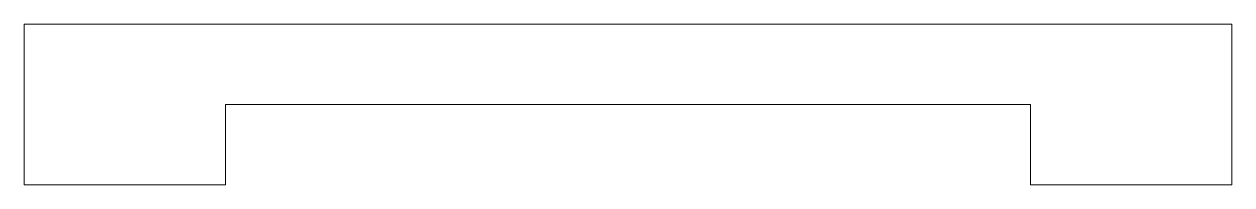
# Model space of a CAD drawing. Header units: millimetres. Extents: x 0 to 60, y 11.2 to 19.2.
import ezdxf

# ---------------------------------------------------------------- set-up
doc = ezdxf.new("R2010")
doc.units = ezdxf.units.MM

msp = doc.modelspace()

# ---------------------------------------------------------------- linework, layer by layer
at = {"color": 7, "linetype": 'Continuous', "lineweight": 15}
for p, q in [((0, 19.161), (60, 19.161)), ((0, 11.161), (0, 19.161)), ((60, 19.161), (60, 11.161)), ((10, 15.161), (50, 15.161)), ((10, 15.161), (10, 11.161)), ((50, 15.161), (50, 11.161)), ((0, 11.161), (10, 11.161)), ((60, 11.161), (50, 11.161))]:
    msp.add_line(p, q, dxfattribs=at)

doc.saveas('drawing.dxf')
